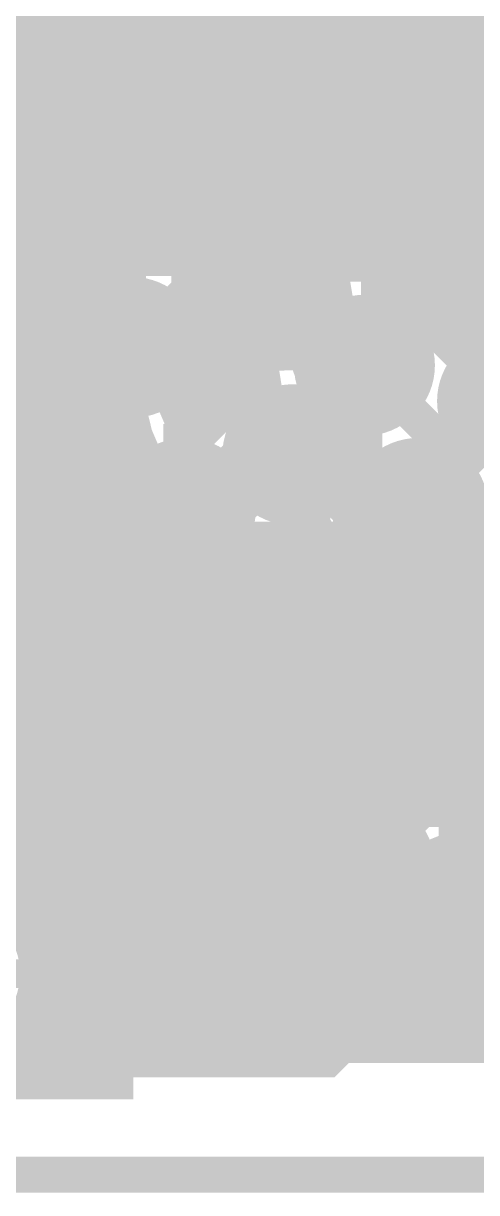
# Model space of a CAD drawing. Extents: x -72 to 72, y -47 to 50.
# Drawn here: x 23.87 to 27.09, y -6.13 to 2.17 of the extents above; entities that cross this region are included whole.
import ezdxf

# ---------------------------------------------------------------- set-up
doc = ezdxf.new("R2010")
doc.units = 0
doc.header["$MEASUREMENT"] = 0
doc.layers.get('0').update_dxf_attribs({"linetype": 'CONTINUOUS'})
for name, color, linetype in [('22-303-0_BOT', 7, 'CONTINUOUS'), ('22-303-0_DRD', 7, 'CONTINUOUS'), ('22-303-0_GND', 6, 'CONTINUOUS'), ('22-303-0_IN1', 4, 'CONTINUOUS'), ('22-303-0_IN2', 3, 'CONTINUOUS'), ('22-303-0_PWR', 5, 'CONTINUOUS'), ('22-303-0_SMB', 10, 'CONTINUOUS'), ('22-303-0_SMT', 14, 'CONTINUOUS'), ('22-303-0_SPB', 9, 'CONTINUOUS'), ('22-303-0_SPT', 12, 'CONTINUOUS'), ('22-303-0_SSB', 11, 'CONTINUOUS'), ('22-303-0_SST', 13, 'CONTINUOUS'), ('22-303-0_TOP', 8, 'CONTINUOUS'), ('THRUHOLE_TAP', 7, 'CONTINUOUS')]:
    doc.layers.add(name, color=color, linetype=linetype)

# ---------------------------------------------------------------- blocks, each defined once
blk = doc.blocks.new('ROUND_48')
at = {"const_width": 0.29972}
blk.add_lwpolyline([(-0.14986, 0, 1), (0.14986, 0, 1)], format="xyb", close=True, dxfattribs=at)
blk = doc.blocks.new('OBLONG_61')
at = {"const_width": 0.29972}
blk.add_lwpolyline([(0, 0.59944), (0, -0.59944)], dxfattribs=at)
at = {"const_width": 0.14986}
for points in [[(-0.07493, 0.59944, 1), (0.07493, 0.59944, 1)], [(-0.07493, -0.59944, 1), (0.07493, -0.59944, 1)]]:
    blk.add_lwpolyline(points, format="xyb", close=True, dxfattribs=at)
blk = doc.blocks.new('ROUND_81')
at = {"const_width": 0.0635}
blk.add_lwpolyline([(-0.03175, 0, 1), (0.03175, 0, 1)], format="xyb", close=True, dxfattribs=at)
blk = doc.blocks.new('ROUND_82')
at = {"const_width": 0.50038}
blk.add_lwpolyline([(-0.25019, 0, 1), (0.25019, 0, 1)], format="xyb", close=True, dxfattribs=at)
blk = doc.blocks.new('ROUND_83')
at = {"const_width": 0.50038}
blk.add_lwpolyline([(-0.25019, 0, 1), (0.25019, 0, 1)], format="xyb", close=True, dxfattribs=at)
blk = doc.blocks.new('ROUND_53')
at = {"const_width": 0.29972}
blk.add_lwpolyline([(-0.14986, 0, 1), (0.14986, 0, 1)], format="xyb", close=True, dxfattribs=at)
blk = doc.blocks.new('RECTANGLE_10')
blk.add_solid([(1.12522, 1.14935), (1.12522, -1.14935), (-1.12522, 1.14935), (-1.12522, -1.14935)])
blk = doc.blocks.new('ROUND_95')
at = {"const_width": 0.10033}
blk.add_lwpolyline([(-0.050164, 0, 1), (0.050164, 0, 1)], format="xyb", close=True, dxfattribs=at)

msp = doc.modelspace()

# ---------------------------------------------------------------- linework, layer by layer
at = {"layer": '22-303-0_BOT'}
for points, const_width in [([(23.99538, 4.05892), (23.99538, 1.27), (23.74138, 1.016), (20.574, 1.016)], 0.2032), ([(24.64562, 4.05892), (24.64562, 2.794), (24.638, 2.78638), (24.638, -0.127)], 0.2032), ([(26.289, -0.254), (26.5938, 0.0508), (26.5938, 4.05892)], 0.2032), ([(26.1874, 3.07594), (26.1874, 0.3429)], 0.254), ([(26.1874, 3.07594), (26.1874, 0.34036)], 0.254), ([(25.9588, 3.00482), (25.9588, 0.25146)], 0.254), ([(26.1874, 2.1336), (25.80894, 2.1336)], 0.254), ([(25.7302, 2.01676), (25.7302, -0.02286)], 0.254), ([(26.1874, 1.905), (25.60066, 1.905)], 0.254), ([(25.0444, 1.8542), (25.0444, 0.32004)], 0.254), ([(25.273, 1.80848), (25.273, -0.56134)], 0.254), ([(25.5016, 1.8542), (25.5016, -0.35306)], 0.254), ([(26.1874, 1.6764), (25.0444, 1.6764)], 0.254), ([(26.1874, 1.4478), (25.0444, 1.4478)], 0.254), ([(26.1874, 1.2192), (25.0444, 1.2192)], 0.254), ([(26.1874, 0.9906), (25.0444, 0.9906)], 0.254), ([(24.2316, 0.93218), (24.03348, 0.73152)], 0.254), ([(24.2316, 0.93218), (24.2316, 0.32004)], 0.254), ([(24.13, 0.83058), (24.13, 0.20066)], 0.254), ([(24.2316, 0.762), (24.06142, 0.762)], 0.254), ([(26.1874, 0.762), (25.0444, 0.762)], 0.254), ([(23.9014, 0.64262), (23.9014, -1.49606)], 0.254), ([(24.2316, 0.5334), (20.93722, 0.5334)], 0.254), ([(26.1874, 0.5334), (25.0444, 0.5334)], 0.254), ([(24.21382, 0.3048), (20.31238, 0.3048)], 0.254), ([(26.05786, 0.3048), (25.05964, 0.3048)], 0.254), ([(24.06904, 0.0762), (20.22856, 0.0762)], 0.254), ([(25.781, 0.0762), (25.20696, 0.0762)], 0.254), ([(24.03348, -0.1524), (20.08886, -0.1524)], 0.254), ([(25.6921, -0.1524), (25.24252, -0.1524)], 0.254), ([(25.68448, -0.254), (25.68567, -0.29202)], 0.254), ([(24.08936, -0.381), (19.86788, -0.381)], 0.254), ([(24.13, -0.45466), (24.13, -1.50622)], 0.254), ([(25.45334, -0.381), (25.18664, -0.381)], 0.254), ([(24.27478, -0.6096), (21.90242, -0.6096)], 0.254), ([(25.24506, -0.6096), (25.00122, -0.6096)], 0.254), ([(25.0444, -0.57404), (25.0444, -0.66548)], 0.254), ([(24.3586, -0.66294), (24.3586, -1.5875)], 0.254), ([(24.5872, -0.72898), (24.5872, -0.84582)], 0.254), ([(24.59482, -0.8382), (22.35454, -0.8382)], 0.254), ([(25.9461, -2.54), (25.9461, -1.0541), (25.781, -0.889)], 0.2032), ([(24.45004, -1.0668), (22.5806, -1.0668)], 0.254), ([(24.41448, -1.2954), (22.72284, -1.2954)], 0.254), ([(23.99538, -2.54), (23.99538, -1.27)], 0.2032), ([(23.99538, -2.54), (23.99538, -1.27)], 0.2032), ([(25.019, -1.27), (25.273, -1.27), (25.29586, -1.29286), (25.29586, -2.54)], 0.2032), ([(26.67, -1.27), (27.64028, -1.27), (27.89428, -1.524), (27.89428, -2.54)], 0.2032), ([(23.8125, -1.524), (22.8092, -1.524)], 0.254), ([(23.99538, -1.4859), (23.99538, -2.54)], 0.254), ([(24.46274, -1.524), (24.17826, -1.524)], 0.254), ([(27.24404, -2.54), (27.24404, -3.74142), (26.416, -4.572), (23.368, -4.572)], 0.2032), ([(23.54072, -2.54), (23.99538, -2.54)], 0.254), ([(23.99538, -3.5941), (23.99538, -2.54)], 0.254), ([(24.64562, -2.54), (24.638, -2.54762), (24.638, -3.937)], 0.2032), ([(26.289, -3.81), (26.5938, -3.50266), (26.5938, -2.54)], 0.2032), ([(23.8887, -3.5814), (14.1224, -3.5814)], 0.254), ([(23.9014, -3.58394), (23.9014, -4.1656)], 0.254), ([(24.14778, -3.5814), (24.10206, -3.5814)], 0.254), ([(24.13, -3.57378), (24.13, -3.60934)], 0.254), ([(24.04618, -3.81), (14.1224, -3.81)], 0.254), ([(24.0411, -4.0386), (23.65248, -4.0386)], 0.254), ([(27.53106, -4.03098), (26.7081, -4.85394)], 0.254), ([(24.0792, -4.1656), (23.81504, -4.1656)], 0.254), ([(29.44622, -4.4958), (27.06624, -4.4958)], 0.254), ([(27.1018, -4.46024), (27.1018, -4.953)], 0.254), ([(26.8732, -4.68884), (26.8732, -4.953)], 0.254), ([(29.67482, -4.7244), (26.83764, -4.7244)], 0.254), ([(26.6446, -4.90728), (26.6446, -4.953)], 0.254), ([(29.90342, -4.953), (26.55824, -4.953)], 0.254)]:
    msp.add_lwpolyline(points, dxfattribs=dict(at, const_width=const_width))
at = {"layer": '22-303-0_BOT', "const_width": 0.254}
for points in [[(25.273, 1.80848, 0.4142136), (25.87752, 2.413)], [(25.273, 1.80848, 0.4142136), (25.87752, 2.413)], [(25.0444, 1.8542, 0.0973858), (25.273, 1.80925)], [(25.0444, 1.8542, 0.0973858), (25.273, 1.80925)], [(23.74138, 0.6096, 0.1989115), (24.02875, 0.72863)], [(23.74138, 0.6096, 0.1989115), (24.02875, 0.72863)], [(24.2316, 0.32004, 0.2113087), (24.03384, -0.127)], [(25.24252, -0.127, 0.2113086), (25.04464, 0.32031)], [(26.1874, 0.3429, 0.3656538), (25.68448, -0.254)], [(24.87676, -0.68326, 0.2998712), (25.24252, -0.127)], [(24.03348, -0.127, 0.4142136), (24.638, -0.73152)], [(25.68448, -0.2921, 0.2783964), (25.20696, -0.69596)], [(25.019, -0.66548, 0.0595295), (24.87657, -0.6825)], [(25.20696, -0.69596, 0.0792733), (25.019, -0.66597)], [(24.78024, -0.71374, 0.2998712), (24.41448, -1.27)], [(24.638, -0.73152, 0.0595289), (24.78042, -0.7145)], [(24.41448, -1.27, 0.1074137), (24.46901, -1.52092)], [(23.99538, -1.4859, 0.4142136), (23.54072, -1.94056)], [(24.3205, -1.62306, 0.2019958), (23.99538, -1.48613)], [(24.46782, -1.52146, 0.0993315), (24.31991, -1.62248)], [(23.54072, -3.13944, 0.4142136), (23.99538, -3.5941)], [(23.99538, -3.5941, 0.0948897), (24.16336, -3.56193)], [(24.16302, -3.56108, 0.1689562), (24.03226, -3.937)], [(24.03348, -3.937, 0.097385), (24.07849, -4.16589)], [(23.81504, -4.1656, 0.2113087), (23.368, -3.96784)], [(26.55824, -4.953, 0.1074329), (26.70357, -4.85957)], [(26.55824, -4.953, 0.1074329), (26.70357, -4.85957)]]:
    msp.add_lwpolyline(points, format="xyb", dxfattribs=at)
at = {"layer": '22-303-0_DRD', "const_width": 0.254}
for points in [[(25.908, 3.048), (24.638, 1.778)], [(25.908, 1.778), (24.638, 3.048)], [(25.908, 3.048), (24.638, 1.778)], [(25.908, 1.778), (24.638, 3.048)], [(25.273, 0.508), (24.003, -0.762)], [(25.273, -0.762), (24.003, 0.508)], [(26.924, 0.381), (25.654, -0.889)], [(26.924, -0.889), (25.654, 0.381)], [(27.94, 0.127), (26.67, -1.143)], [(27.94, -1.143), (26.67, 0.127)], [(26.416, -0.254), (25.146, -1.524)], [(26.416, -1.524), (25.146, -0.254)], [(24.63038, -0.635), (23.36038, -1.905)], [(24.63038, -1.905), (23.36038, -0.635)], [(24.63038, -0.635), (23.36038, -1.905)], [(24.63038, -1.905), (23.36038, -0.635)], [(25.654, -0.635), (24.384, -1.905)], [(25.654, -1.905), (24.384, -0.635)], [(27.305, -0.635), (26.035, -1.905)], [(27.305, -1.905), (26.035, -0.635)], [(26.924, -3.175), (25.654, -4.445)], [(26.924, -4.445), (25.654, -3.175)], [(25.273, -3.302), (24.003, -4.572)], [(25.273, -4.572), (24.003, -3.302)], [(24.003, -3.937), (22.733, -5.207)], [(24.003, -5.207), (22.733, -3.937)], [(69.99986, -5.99948), (-69.99986, -5.99948)]]:
    msp.add_lwpolyline(points, dxfattribs=at)
at = {"layer": '22-303-0_GND', "const_width": 0.254}
msp.add_lwpolyline([(69.99986, -5.99948), (-69.99986, -5.99948)], dxfattribs=at)
at = {"layer": '22-303-0_IN1'}
for points, const_width in [([(28.702, -1.27), (28.702, -3.175), (23.368, -3.175), (23.114, -3.429), (15.5321, -3.429), (14.605, -2.56032), (14.605, 2.032), (14.732, 2.159), (14.732, 17.018), (10.668, 21.082)], 0.2032), ([(23.749, 9.5377), (23.749, 0.44704)], 0.254), ([(20.701, 7.62), (20.701, 5.842), (22.86, 3.683), (22.86, 0.762), (24.892, -1.27), (25.019, -1.27)], 0.2032), ([(27.89428, 7.19328), (27.89428, -1.016), (27.64028, -1.27), (26.67, -1.27)], 0.2032), ([(25.781, -0.889), (25.273, -0.381), (25.273, 0.508), (24.257, 1.524), (24.257, 3.302), (25.4, 4.445), (25.4, 6.858)], 0.2032), ([(23.8506, 3.302), (23.8506, 1.524)], 0.254), ([(23.8506, 2.2352), (23.2664, 2.2352)], 0.254), ([(23.8506, 2.0066), (23.2664, 2.0066)], 0.254), ([(23.8506, 1.778), (23.2664, 1.778)], 0.254), ([(23.8506, 1.5494), (23.2664, 1.5494)], 0.254), ([(23.90394, 1.3208), (23.2664, 1.3208)], 0.254), ([(23.97252, 1.2319), (24.73706, 0.4699)], 0.254), ([(23.9776, 1.22936), (23.9776, 0.21844)], 0.254), ([(24.11476, 1.0922), (23.2664, 1.0922)], 0.254), ([(24.2062, 1.00076), (24.2062, 0.29464)], 0.254), ([(23.2664, 0.92964), (24.08174, 0.11176)], 0.254), ([(24.34336, 0.8636), (23.33244, 0.8636)], 0.254), ([(24.4348, 0.77216), (24.4348, 0.44196)], 0.254), ([(24.57196, 0.635), (23.56104, 0.635)], 0.254), ([(24.6634, 0.54356), (24.6634, 0.47752)], 0.254), ([(22.57552, 0.4699), (23.75916, -0.71374)], 0.254), ([(24.35352, 0.4064), (23.78964, 0.4064)], 0.254), ([(24.11476, 0.1778), (24.01824, 0.1778)], 0.254), ([(26.035, -1.43764), (26.035, -2.7686)], 0.254), ([(26.0858, -1.4224), (26.06548, -1.4224)], 0.254), ([(25.5778, -1.50114), (25.5778, -2.7686)], 0.254), ([(25.8064, -1.49352), (25.8064, -2.7686)], 0.254), ([(24.4348, -1.68402), (24.4348, -2.7686)], 0.254), ([(24.5491, -1.651), (24.46528, -1.651)], 0.254), ([(26.2001, -1.651), (25.4889, -1.651)], 0.254), ([(27.64028, -1.6764), (27.11704, -1.6764)], 0.254), ([(27.178, -1.6764), (27.178, -2.7686)], 0.254), ([(24.6634, -1.75768), (24.6634, -2.7686)], 0.254), ([(25.3492, -1.77546), (25.3492, -2.7686)], 0.254), ([(26.2636, -1.71704), (26.2636, -2.7686)], 0.254), ([(23.749, -1.82118), (23.749, -2.7686)], 0.254), ([(24.2062, -1.83642), (24.2062, -2.7686)], 0.254), ([(24.892, -1.86182), (24.892, -2.7686)], 0.254), ([(25.1206, -1.86436), (25.1206, -2.7686)], 0.254), ([(26.4922, -1.84658), (26.4922, -2.7686)], 0.254), ([(26.9494, -1.80594), (26.9494, -2.7686)], 0.254), ([(28.2956, -1.8796), (22.85238, -1.8796)], 0.254), ([(23.9776, -1.87452), (23.9776, -2.7686)], 0.254), ([(26.7208, -1.87198), (26.7208, -2.7686)], 0.254), ([(28.2956, -2.1082), (22.83206, -2.1082)], 0.254), ([(28.2956, -2.3368), (22.76602, -2.3368)], 0.254), ([(28.2956, -2.5654), (22.64918, -2.5654)], 0.254), ([(28.2956, -2.7686), (23.368, -2.7686)], 0.254), ([(24.14778, -3.5814), (23.53564, -3.5814)], 0.254), ([(23.749, -3.5814), (23.749, -4.1021)], 0.254), ([(23.9776, -3.5814), (23.9776, -5.08)], 0.254), ([(25.7302, -3.5814), (25.12568, -3.5814)], 0.254), ([(25.3492, -3.5814), (25.3492, -5.08)], 0.254), ([(25.5778, -3.5814), (25.5778, -5.08)], 0.254), ([(28.53436, -3.5814), (26.8478, -3.5814)], 0.254), ([(26.9494, -3.5814), (26.9494, -5.08)], 0.254), ([(27.178, -3.5814), (27.178, -5.08)], 0.254), ([(24.0792, -3.7084), (23.40864, -3.7084)], 0.254), ([(25.6921, -3.7084), (25.1968, -3.7084)], 0.254), ([(28.66136, -3.7084), (26.88336, -3.7084)], 0.254), ([(24.03348, -3.937), (14.04366, -3.937)], 0.254), ([(25.69718, -3.937), (25.24252, -3.937)], 0.254), ([(28.88996, -3.937), (26.88082, -3.937)], 0.254), ([(24.0792, -4.1656), (23.81504, -4.1656)], 0.254), ([(25.79878, -4.1656), (25.1968, -4.1656)], 0.254), ([(25.8064, -4.17322), (25.8064, -5.08)], 0.254), ([(29.11856, -4.1656), (26.77668, -4.1656)], 0.254), ([(26.7208, -4.23164), (26.7208, -5.08)], 0.254), ([(24.2062, -4.35864), (24.2062, -5.08)], 0.254), ([(25.1206, -4.30022), (25.1206, -5.08)], 0.254), ([(26.035, -4.35864), (26.035, -5.08)], 0.254), ([(24.24176, -4.3942), (23.94458, -4.3942)], 0.254), ([(26.13406, -4.3942), (25.03424, -4.3942)], 0.254), ([(26.2636, -4.41452), (26.2636, -5.08)], 0.254), ([(29.34716, -4.3942), (26.44394, -4.3942)], 0.254), ([(26.4922, -4.37896), (26.4922, -5.08)], 0.254), ([(24.4348, -4.50596), (24.4348, -5.08)], 0.254), ([(24.892, -4.48564), (24.892, -5.08)], 0.254), ([(24.6634, -4.54152), (24.6634, -5.08)], 0.254), ([(27.54376, -4.6228), (23.96998, -4.6228)], 0.254), ([(27.3812, -4.8514), (23.90394, -4.8514)], 0.254), ([(27.33548, -5.08), (23.69566, -5.08)], 0.254), ([(23.749, -5.0419), (23.749, -5.08)], 0.254)]:
    msp.add_lwpolyline(points, dxfattribs=dict(at, const_width=const_width))
at = {"layer": '22-303-0_IN1', "const_width": 0.254}
for points in [[(23.8506, 1.524, 0.1989124), (23.96963, 1.23663)], [(23.8506, 1.524, 0.1989124), (23.96963, 1.23663)], [(24.638, 0.47752, 0.2998715), (24.08174, 0.11176)], [(24.73706, 0.4699, 0.0411378), (24.638, 0.47806)], [(23.75916, -0.71374, 0.3009236), (23.39086, -1.27)], [(23.39086, -1.27, 0.4142136), (23.99538, -1.87452)], [(25.781, -1.49352, 0.1317135), (26.08339, -1.41246)], [(26.08326, -1.41224, 0.3461493), (26.67, -1.87452)], [(25.019, -1.87452, 0.3217218), (25.5905, -1.46304)], [(25.5905, -1.46304, 0.0802774), (25.781, -1.49382)], [(23.99538, -1.87452, 0.258235), (24.50758, -1.59108)], [(24.50592, -1.59004, 0.25883), (25.019, -1.87471)], [(26.67, -1.87452, 0.2113086), (27.11731, -1.67664)], [(24.14778, -3.5814, 0.1581908), (24.03239, -3.937)], [(25.24252, -3.937, 0.1588248), (25.12646, -3.58083)], [(25.7302, -3.5814, 0.0973858), (25.68525, -3.81)], [(26.89352, -3.81, 0.0973861), (26.84851, -3.58111)], [(25.68448, -3.81, 0.4142136), (26.289, -4.41452)], [(26.289, -4.41452, 0.4142136), (26.89352, -3.81)], [(24.03348, -3.937, 0.4142136), (24.638, -4.54152)], [(24.638, -4.54152, 0.4142136), (25.24252, -3.937)], [(23.97252, -4.572, 0.4142136), (23.368, -3.96748)], [(23.69566, -5.08, 0.2547946), (23.97252, -4.572)]]:
    msp.add_lwpolyline(points, format="xyb", dxfattribs=at)
at = {"layer": '22-303-0_IN2'}
for points, const_width in [([(-27.813, 13.462), (-27.813, 12.954), (-23.749, 8.89), (-14.732, 8.89), (-13.081, 7.239), (-13.081, 6.35), (-2.921, -3.81), (22.098, -3.81), (22.86, -3.048), (22.86, 0), (24.13, 1.27), (27.432, 1.27), (28.321, 2.159), (36.576, 2.159), (37.973, 3.556), (41.91, 3.556), (43.18, 4.826), (43.688, 4.826), (43.688, 4.953)], 0.2032), ([(31.75, -4.826), (31.242, -4.318), (26.924, -4.318), (26.035, -5.207), (13.589, -5.207), (13.208, -4.826), (-3.175, -4.826), (-9.144, 1.143), (-45.466, 1.143), (-47.625, 3.302), (-47.625, 6.477), (-46.228, 7.874), (-37.084, 7.874)], 0.2032), ([(24.638, -0.127), (25.273, 0.508), (28.067, 0.508), (28.956, 1.397), (37.084, 1.397), (38.1, 2.413), (42.545, 2.413), (44.323, 4.191), (50.165, 4.191), (51.054, 5.08), (52.07, 5.08), (52.578, 4.572), (53.213, 4.572), (53.594, 4.191), (53.594, 3.683), (53.086, 3.175), (53.086, -4.318)], 0.2032), ([(25.9588, 4.9276), (25.9588, 1.6764)], 0.254), ([(26.1874, 4.9276), (26.1874, 1.6764)], 0.254), ([(26.416, 4.9276), (26.416, 1.6764)], 0.254), ([(26.6446, 4.9276), (26.6446, 1.6764)], 0.254), ([(26.8732, 4.9276), (26.8732, 1.6764)], 0.254), ([(27.1018, 4.9276), (27.1018, 1.6764)], 0.254), ([(52.959, 3.937), (52.578, 3.556), (44.323, 3.556), (42.799, 2.032), (38.354, 2.032), (37.338, 1.016), (29.21, 1.016), (28.321, 0.127), (26.67, 0.127), (26.416, -0.127), (26.162, -0.127), (26.289, -0.254)], 0.2032), ([(23.368, -4.572), (23.368, -0.381), (24.638, 0.889), (27.813, 0.889), (28.702, 1.778), (36.83, 1.778), (38.227, 3.175), (42.418, 3.175)], 0.2032), ([(27.72156, 2.1336), (25.80894, 2.1336)], 0.254), ([(24.82596, 2.0066), (23.53564, 2.0066)], 0.254), ([(23.9014, 2.0066), (23.9014, 1.60528)], 0.254), ([(24.13, 2.0066), (24.13, 1.6764)], 0.254), ([(24.3586, 2.0066), (24.3586, 1.6764)], 0.254), ([(24.5872, 2.0066), (24.5872, 1.6764)], 0.254), ([(24.8158, 2.0066), (24.8158, 1.6764)], 0.254), ([(25.7302, 2.01676), (25.7302, 1.6764)], 0.254), ([(24.94534, 1.905), (23.43404, 1.905)], 0.254), ([(27.49296, 1.905), (25.60066, 1.905)], 0.254), ([(25.0444, 1.8542), (25.0444, 1.6764)], 0.254), ([(25.273, 1.80848), (25.273, 1.6764)], 0.254), ([(25.5016, 1.8542), (25.5016, 1.6764)], 0.254), ([(24.13, 1.6764), (23.20544, 1.6764)], 0.254), ([(27.26436, 1.6764), (24.13, 1.6764)], 0.254), ([(23.84298, 1.55702), (22.57552, 0.2921)], 0.254), ([(43.688, 0.889), (43.815, 0.889), (44.45, 0.254), (44.45, -1.016), (42.926, -2.54), (35.306, -2.54), (34.036, -3.81), (26.289, -3.81)], 0.2032), ([(24.638, -3.937), (26.67, -1.905), (33.909, -1.905), (34.29, -1.524), (34.798, -1.524), (35.306, -2.032), (41.529, -2.032), (43.053, -0.508), (43.053, 0.127), (43.18, 0.254)], 0.2032), ([(25.44064, 0.1016), (25.24252, -0.09652)], 0.254), ([(25.781, 0.0762), (25.41524, 0.0762)], 0.254), ([(25.79878, 0.1016), (25.44064, 0.1016)], 0.254), ([(25.5016, 0.1016), (25.5016, -0.35306)], 0.254), ([(25.7302, 0.1016), (25.7302, -0.02286)], 0.254), ([(25.24252, -0.127), (25.24175, -0.09656)], 0.254), ([(25.273, -0.06604), (25.273, -0.56134)], 0.254), ([(25.6921, -0.1524), (25.24252, -0.1524)], 0.254), ([(24.05126, -0.27178), (23.7744, -0.54864)], 0.254), ([(25.68448, -0.254), (25.68567, -0.29202)], 0.254), ([(23.9014, -0.42164), (23.9014, -4.28752)], 0.254), ([(24.08936, -0.381), (23.94204, -0.381)], 0.254), ([(24.13, -0.45466), (24.13, -3.60934)], 0.254), ([(25.45334, -0.381), (25.18664, -0.381)], 0.254), ([(23.7744, -0.54864), (23.7744, -4.12496)], 0.254), ([(24.27478, -0.6096), (23.7744, -0.6096)], 0.254), ([(25.24506, -0.6096), (25.00122, -0.6096)], 0.254), ([(25.0444, -0.57404), (25.0444, -0.66548)], 0.254), ([(24.3586, -0.66294), (24.3586, -3.40106)], 0.254), ([(24.5872, -0.72898), (24.5872, -0.84582)], 0.254), ([(24.59482, -0.8382), (23.7744, -0.8382)], 0.254), ([(24.45004, -1.0668), (23.7744, -1.0668)], 0.254), ([(24.41448, -1.2954), (23.7744, -1.2954)], 0.254), ([(24.47036, -1.524), (23.7744, -1.524)], 0.254), ([(26.12136, -1.524), (25.56764, -1.524)], 0.254), ([(25.7302, -1.49098), (25.7302, -2.27076)], 0.254), ([(25.9588, -1.46558), (25.9588, -2.04216)], 0.254), ([(24.5872, -1.69164), (24.5872, -3.33502)], 0.254), ([(25.5016, -1.63322), (25.5016, -2.49936)], 0.254), ([(26.1874, -1.63322), (26.1874, -1.81356)], 0.254), ([(24.65578, -1.7526), (23.7744, -1.7526)], 0.254), ([(26.27376, -1.7272), (24.66594, -3.33248)], 0.254), ([(26.24836, -1.7526), (25.38222, -1.7526)], 0.254), ([(24.8158, -1.83896), (24.8158, -3.18516)], 0.254), ([(25.273, -1.81864), (25.273, -2.72796)], 0.254), ([(25.0444, -1.87452), (25.0444, -2.95656)], 0.254), ([(26.01976, -1.9812), (23.7744, -1.9812)], 0.254), ([(25.79116, -2.2098), (23.7744, -2.2098)], 0.254), ([(26.83764, -2.3114), (25.24252, -3.90652)], 0.254), ([(33.909, -2.3114), (26.83764, -2.3114)], 0.254), ([(26.8732, -2.3114), (26.8732, -3.4036)], 0.254), ([(27.1018, -2.3114), (27.1018, -3.4036)], 0.254), ([(25.56256, -2.4384), (23.7744, -2.4384)], 0.254), ([(34.00806, -2.4384), (26.71064, -2.4384)], 0.254), ([(26.6446, -2.50444), (26.6446, -3.31978)], 0.254), ([(25.33396, -2.667), (23.7744, -2.667)], 0.254), ([(34.21634, -2.667), (26.48204, -2.667)], 0.254), ([(26.416, -2.73304), (26.416, -3.21818)], 0.254), ([(25.10536, -2.8956), (23.7744, -2.8956)], 0.254), ([(34.37636, -2.8956), (26.25344, -2.8956)], 0.254), ([(26.1874, -2.96164), (26.1874, -3.2131)], 0.254), ([(24.87676, -3.1242), (23.7744, -3.1242)], 0.254), ([(25.9588, -3.19024), (25.9588, -3.302)], 0.254), ([(34.14776, -3.1242), (26.02484, -3.1242)], 0.254), ([(24.48306, -3.3528), (23.7744, -3.3528)], 0.254), ([(24.66594, -3.33248), (24.63818, -3.3344)], 0.254), ([(25.89276, -3.3528), (25.79624, -3.3528)], 0.254), ([(33.91916, -3.3528), (26.68524, -3.3528)], 0.254), ([(25.7302, -3.41884), (25.7302, -3.57886)], 0.254), ([(33.86836, -3.4036), (26.73604, -3.4036)], 0.254), ([(24.14778, -3.5814), (23.7744, -3.5814)], 0.254), ([(25.7302, -3.5814), (25.56764, -3.5814)], 0.254), ([(25.5016, -3.64744), (25.5016, -4.8006)], 0.254), ([(24.04618, -3.81), (23.7744, -3.81)], 0.254), ([(25.68448, -3.81), (25.33904, -3.81)], 0.254), ([(25.24252, -3.937), (25.24175, -3.90656)], 0.254), ([(25.273, -3.87604), (25.273, -4.8006)], 0.254), ([(24.0411, -4.0386), (23.7744, -4.0386)], 0.254), ([(25.7302, -4.0386), (25.23236, -4.0386)], 0.254), ([(25.7302, -4.04114), (25.7302, -4.8006)], 0.254), ([(24.13, -4.2672), (23.8887, -4.2672)], 0.254), ([(24.13, -4.26466), (24.13, -4.8006)], 0.254), ([(25.89276, -4.2672), (25.14346, -4.2672)], 0.254), ([(25.9588, -4.31546), (25.9588, -4.70916)], 0.254), ([(25.0444, -4.38404), (25.0444, -4.8006)], 0.254), ([(26.25344, -4.41198), (25.86736, -4.8006)], 0.254), ([(26.1874, -4.40436), (26.1874, -4.48056)], 0.254), ([(24.40686, -4.4958), (23.96744, -4.4958)], 0.254), ([(24.3586, -4.47294), (24.3586, -4.8006)], 0.254), ([(24.8158, -4.51358), (24.8158, -4.8006)], 0.254), ([(26.17216, -4.4958), (24.86914, -4.4958)], 0.254), ([(24.5872, -4.53898), (24.5872, -4.8006)], 0.254), ([(25.94356, -4.7244), (23.9522, -4.7244)], 0.254), ([(31.07436, -4.7244), (27.09164, -4.7244), (26.86304, -4.953)], 0.254), ([(31.07436, -4.7244), (27.09164, -4.7244)], 0.254), ([(27.1018, -4.7244), (27.1018, -4.953)], 0.254), ([(25.86736, -4.8006), (23.9268, -4.8006)], 0.254), ([(31.15818, -4.953), (26.86304, -4.953)], 0.254)]:
    msp.add_lwpolyline(points, dxfattribs=dict(at, const_width=const_width))
at = {"layer": '22-303-0_IN2', "const_width": 0.254}
for points in [[(25.273, 1.80848, 0.4142136), (25.87752, 2.413)], [(25.273, 1.80848, 0.4142136), (25.87752, 2.413)], [(24.82596, 2.0066, 0.2113087), (25.273, 1.80884)], [(24.82596, 2.0066, 0.2113087), (25.273, 1.80884)], [(24.13, 1.6764, 0.1989133), (23.84263, 1.55737)], [(24.13, 1.6764, 0.1989133), (23.84263, 1.55737)], [(25.79878, 0.1016, 0.1581908), (25.68339, -0.254)], [(24.87676, -0.68326, 0.2998712), (25.24252, -0.127)], [(24.05126, -0.27178, 0.3450056), (24.638, -0.73152)], [(25.68448, -0.2921, 0.2783964), (25.20696, -0.69596)], [(25.019, -0.66548, 0.0595295), (24.87657, -0.6825)], [(25.20696, -0.69596, 0.0792733), (25.019, -0.66597)], [(24.78024, -0.71374, 0.2998712), (24.41448, -1.27)], [(24.638, -0.73152, 0.0595289), (24.78042, -0.7145)], [(24.41448, -1.27, 0.4142136), (25.019, -1.87452)], [(25.781, -1.49352, 0.1317135), (26.08339, -1.41246)], [(26.08326, -1.41224, 0.1559629), (26.27459, -1.72623)], [(25.019, -1.87452, 0.3217218), (25.5905, -1.46304)], [(25.5905, -1.46304, 0.0802774), (25.781, -1.49382)], [(26.289, -3.20548, 0.4142136), (25.68448, -3.81)], [(26.73604, -3.4036, 0.2113087), (26.289, -3.20584)], [(24.638, -3.33248, 0.4142136), (24.03348, -3.937)], [(25.68448, -3.81, 0.3970372), (26.25344, -4.41198)], [(24.03348, -3.937, 0.4142136), (24.638, -4.54152)], [(24.638, -4.54152, 0.4142136), (25.24252, -3.937)], [(23.97252, -4.572, 0.2113092), (23.77464, -4.12469)], [(23.9268, -4.8006, 0.0973858), (23.97175, -4.572)]]:
    msp.add_lwpolyline(points, format="xyb", dxfattribs=at)
at = {"layer": '22-303-0_PWR', "const_width": 0.254}
msp.add_lwpolyline([(69.99986, -5.99948), (-69.99986, -5.99948)], dxfattribs=at)
at = {"layer": '22-303-0_SSB', "const_width": 0.1524}
msp.add_lwpolyline([(30.34538, -0.9398), (29.845, -1.44018), (23.5458, -1.44018), (23.5458, 2.9591), (30.34538, 2.9591), (30.34538, -0.9398)], dxfattribs=at)
at = {"layer": '22-303-0_SST'}
for points, const_width in [([(13.5509, 6.63448), (24.5491, 6.63448), (24.5491, -5.36448), (13.5509, -5.36448), (13.5509, 6.63448)], 0.20066), ([(26.63952, 2.36474), (26.3398, 2.36474), (26.3398, -3.63474), (26.63952, -3.63474)], 0.1524), ([(25.78608, 0.5334), (25.95372, 0.59182), (25.95372, 0.94742), (25.78608, 1.00838), (25.44572, 1.00838), (25.27808, 0.889), (25.27808, 0.5334), (24.93772, 0.5334), (24.93772, 1.00838)], 0.1524), ([(26.3525, 0.508), (26.3525, 0.1905)], 0.1524), ([(29.5275, 0.508), (26.3525, 0.508)], 0.1524), ([(26.4541, 0.508), (26.4541, 0.1905)], 0.1524), ([(26.59126, 0.508), (26.59126, 0.1905)], 0.1524), ([(26.72842, 0.508), (26.72842, 0.1905)], 0.1524), ([(26.86558, 0.508), (26.86558, 0.1905)], 0.1524), ([(27.00274, 0.508), (27.00274, 0.1905)], 0.1524), ([(27.1399, 0.508), (27.1399, 0.1905)], 0.1524), ([(29.5275, 0.42926), (26.3525, 0.42926)], 0.1524), ([(29.5275, 0.2921), (26.3525, 0.2921)], 0.1524), ([(29.5275, 0.1905), (26.3525, 0.1905)], 0.1524), ([(25.78608, -0.3048), (25.95372, -0.24384), (25.95372, 0.10922), (25.78608, 0.17018), (25.44572, 0.17018), (25.27808, 0.0508), (25.27808, -0.3048), (24.93772, -0.3048), (24.93772, 0.17018)], 0.1524), ([(25.78608, -0.66802), (25.95372, -0.72644), (25.95372, -1.08204), (25.78608, -1.143), (25.1079, -1.143), (24.93772, -1.08204), (24.93772, -0.72644), (25.1079, -0.66802)], 0.1524)]:
    msp.add_lwpolyline(points, dxfattribs=dict(at, const_width=const_width))
at = {"layer": '22-303-0_TOP'}
for points, const_width in [([(24.5872, 7.95274), (24.5872, 1.9558)], 0.254), ([(26.1874, 7.25678), (26.1874, 1.9558)], 0.254), ([(26.416, 7.07136), (26.416, 1.9558)], 0.254), ([(25.9588, 6.62686), (25.9588, 1.9558)], 0.254), ([(24.3586, 4.70916), (24.3586, 1.9558)], 0.254), ([(24.13, 4.38658), (24.13, 1.9558)], 0.254), ([(23.9014, 4.15798), (23.9014, 2.18186)], 0.254), ([(21.54936, 3.13436), (21.59, 3.13436), (21.63064, 3.13436), (23.7363, 1.016), (27.1526, 1.016), (27.94, 1.81356)], 1.27), ([(22.91588, 3.17246), (24.12746, 1.9558)], 0.254), ([(26.50998, 3.08102), (26.50998, 1.9558)], 0.254), ([(24.73706, 2.1336), (23.94966, 2.1336)], 0.254), ([(26.50998, 2.1336), (25.80894, 2.1336)], 0.254), ([(24.87676, 1.9558), (24.12746, 1.9558)], 0.254), ([(24.8158, 2.01676), (24.8158, 1.9558)], 0.254), ([(26.50998, 1.9558), (25.66924, 1.9558)], 0.254), ([(25.7302, 2.01676), (25.7302, 1.9558)], 0.254), ([(24.06904, 0.0762), (23.7363, 0.0762)], 0.254), ([(23.9014, 0.0762), (23.9014, -4.28752)], 0.254), ([(25.781, 0.0762), (25.20696, 0.0762)], 0.254), ([(25.781, 0.0762), (25.20696, 0.0762)], 0.254), ([(25.273, 0.0762), (25.273, -0.56134)], 0.254), ([(25.5016, 0.0762), (25.5016, -0.35306)], 0.254), ([(25.7302, 0.0762), (25.7302, -0.02286)], 0.254), ([(27.15006, 0.0762), (26.79446, 0.0762)], 0.254), ([(27.15006, 0.0762), (26.79446, 0.0762)], 0.254), ([(26.8732, 0.0762), (26.8732, -0.08382)], 0.254), ([(24.03348, -0.1524), (20.08886, -0.1524)], 0.254), ([(25.6921, -0.1524), (25.24252, -0.1524)], 0.254), ([(25.68448, -0.254), (25.68567, -0.29202)], 0.254), ([(24.08936, -0.381), (19.86788, -0.381)], 0.254), ([(24.13, -0.45466), (24.13, -3.60934)], 0.254), ([(25.45334, -0.381), (25.18664, -0.381)], 0.254), ([(24.27478, -0.6096), (21.90242, -0.6096)], 0.254), ([(25.24506, -0.6096), (25.00122, -0.6096)], 0.254), ([(25.0444, -0.57404), (25.0444, -0.66548)], 0.254), ([(24.3586, -0.66294), (24.3586, -3.40106)], 0.254), ([(24.5872, -0.72898), (24.5872, -0.84582)], 0.254), ([(24.59482, -0.8382), (22.35454, -0.8382)], 0.254), ([(24.45004, -1.0668), (22.5806, -1.0668)], 0.254), ([(24.41448, -1.2954), (22.72284, -1.2954)], 0.254), ([(24.47036, -1.524), (22.8092, -1.524)], 0.254), ([(26.12136, -1.524), (25.56764, -1.524)], 0.254), ([(25.7302, -1.49098), (25.7302, -3.57886)], 0.254), ([(25.9588, -1.46558), (25.9588, -3.302)], 0.254), ([(24.5872, -1.69164), (24.5872, -3.33502)], 0.254), ([(25.5016, -1.63322), (25.5016, -4.953)], 0.254), ([(26.1874, -1.63322), (26.1874, -3.2131)], 0.254), ([(28.21686, -1.63068), (27.15514, -1.63068)], 0.254), ([(24.65578, -1.7526), (22.84984, -1.7526)], 0.254), ([(26.30678, -1.7526), (25.38222, -1.7526)], 0.254), ([(24.8158, -1.83896), (24.8158, -3.35788)], 0.254), ([(25.273, -1.81864), (25.273, -4.953)], 0.254), ([(26.416, -1.81864), (26.416, -3.21818)], 0.254), ([(26.50998, -1.85166), (26.50998, -3.24612)], 0.254), ([(25.0444, -1.87452), (25.0444, -3.48996)], 0.254), ([(26.50998, -1.9812), (22.8473, -1.9812)], 0.254), ([(26.50998, -2.2098), (22.80666, -2.2098)], 0.254), ([(26.50998, -2.4384), (22.7203, -2.4384)], 0.254), ([(26.50998, -2.667), (22.57806, -2.667)], 0.254), ([(26.50998, -2.8956), (22.34946, -2.8956)], 0.254), ([(26.50998, -3.0861), (27.94, -3.0861)], 0.254), ([(26.50998, -3.1242), (21.89226, -3.1242)], 0.254), ([(24.48306, -3.3528), (-1.03378, -3.3528)], 0.254), ([(25.89276, -3.3528), (24.79294, -3.3528)], 0.254), ([(24.14778, -3.5814), (-1.26238, -3.5814)], 0.254), ([(25.7302, -3.5814), (25.12568, -3.5814)], 0.254), ([(24.04618, -3.81), (-1.49098, -3.81)], 0.254), ([(25.68448, -3.81), (25.22982, -3.81)], 0.254), ([(24.0411, -4.0386), (23.65248, -4.0386)], 0.254), ([(25.7302, -4.0386), (25.23236, -4.0386)], 0.254), ([(25.7302, -4.04114), (25.7302, -4.953)], 0.254), ([(24.13, -4.2672), (23.8887, -4.2672)], 0.254), ([(24.13, -4.26466), (24.13, -4.953)], 0.254), ([(25.89276, -4.2672), (25.14346, -4.2672)], 0.254), ([(25.9588, -4.31546), (25.9588, -4.953)], 0.254), ([(25.0444, -4.38404), (25.0444, -4.953)], 0.254), ([(26.1874, -4.40436), (26.1874, -4.953)], 0.254), ([(26.416, -4.40182), (26.416, -4.953)], 0.254), ([(26.50998, -4.37134), (26.50998, -4.53898)], 0.254), ([(24.40686, -4.4958), (23.96744, -4.4958)], 0.254), ([(24.3586, -4.47294), (24.3586, -4.953)], 0.254), ([(24.8158, -4.51358), (24.8158, -4.953)], 0.254), ([(26.50998, -4.4958), (24.86914, -4.4958)], 0.254), ([(24.5872, -4.53898), (24.5872, -4.953)], 0.254), ([(29.37002, -4.53898), (26.50998, -4.53898)], 0.254), ([(26.6446, -4.53898), (26.6446, -4.953)], 0.254), ([(26.8732, -4.53898), (26.8732, -4.953)], 0.254), ([(27.1018, -4.53898), (27.1018, -4.953)], 0.254), ([(31.1531, -4.7244), (23.9522, -4.7244)], 0.254), ([(23.9014, -4.85648), (23.9014, -4.953)], 0.254), ([(31.15818, -4.953), (23.8379, -4.953)], 0.254)]:
    msp.add_lwpolyline(points, dxfattribs=dict(at, const_width=const_width))
at = {"layer": '22-303-0_TOP', "const_width": 0.254}
for points in [[(24.66848, 2.413, 0.2175123), (24.87708, 1.95617)], [(24.66848, 2.413, 0.2175123), (24.87708, 1.95617)], [(25.66924, 1.9558, 0.2175125), (25.87801, 2.413)], [(25.66924, 1.9558, 0.2175125), (25.87801, 2.413)], [(24.06904, 0.0762, 0.0859668), (24.03384, -0.127)], [(25.24252, -0.127, 0.0859668), (25.2073, 0.07632)], [(25.781, 0.0762, 0.1450994), (25.68312, -0.254)], [(26.87066, -0.08636, 0.0746538), (26.79578, 0.07706)], [(27.1526, 0.0762, 0.1371123), (26.8718, -0.08746)], [(24.87676, -0.68326, 0.2998712), (25.24252, -0.127)], [(24.03348, -0.127, 0.4142136), (24.638, -0.73152)], [(25.68448, -0.2921, 0.2783964), (25.20696, -0.69596)], [(25.019, -0.66548, 0.0595295), (24.87657, -0.6825)], [(25.20696, -0.69596, 0.0792733), (25.019, -0.66597)], [(24.78024, -0.71374, 0.2998712), (24.41448, -1.27)], [(24.638, -0.73152, 0.0595289), (24.78042, -0.7145)], [(24.41448, -1.27, 0.4142136), (25.019, -1.87452)], [(27.15514, -1.63068, 0.1611998), (27.27452, -1.27)], [(25.781, -1.49352, 0.1317135), (26.08339, -1.41246)], [(26.08326, -1.41224, 0.2725894), (26.50998, -1.85166)], [(25.019, -1.87452, 0.3217218), (25.5905, -1.46304)], [(25.5905, -1.46304, 0.0802774), (25.781, -1.49382)], [(26.289, -3.20548, 0.4142136), (25.68448, -3.81)], [(26.50998, -3.24612, 0.0936466), (26.289, -3.20437)], [(24.638, -3.33248, 0.4142136), (24.03348, -3.937)], [(25.24252, -3.937, 0.4142136), (24.638, -3.33248)], [(25.68448, -3.81, 0.4142136), (26.289, -4.41452)], [(24.03348, -3.937, 0.4142136), (24.638, -4.54152)], [(24.638, -4.54152, 0.4142136), (25.24252, -3.937)], [(23.97252, -4.572, 0.4142136), (23.368, -3.96748)], [(26.289, -4.41452, 0.0940335), (26.51044, -4.3725)], [(23.8379, -4.953, 0.171991), (23.97295, -4.572)]]:
    msp.add_lwpolyline(points, format="xyb", dxfattribs=at)

# ---------------------------------------------------------------- block references
at = {"layer": '22-303-0_BOT'}
for name, p in [('ROUND_48', (25.273, 2.413)), ('ROUND_48', (24.638, -0.127)), ('ROUND_48', (26.289, -0.254)), ('ROUND_48', (27.305, -0.508)), ('ROUND_48', (25.781, -0.889)), ('ROUND_48', (23.99538, -1.27)), ('ROUND_48', (25.019, -1.27)), ('ROUND_48', (26.67, -1.27)), ('OBLONG_61', (23.99538, -2.54)), ('OBLONG_61', (24.64562, -2.54)), ('OBLONG_61', (25.29586, -2.54)), ('OBLONG_61', (25.9461, -2.54)), ('OBLONG_61', (26.5938, -2.54)), ('ROUND_48', (26.289, -3.81)), ('ROUND_48', (24.638, -3.937))]:
    msp.add_blockref(name, p, dxfattribs=at)
at = {"layer": '22-303-0_GND'}
for name, p in [('ROUND_82', (25.273, 2.413)), ('ROUND_83', (24.638, -0.127)), ('ROUND_83', (26.289, -0.254)), ('ROUND_83', (27.305, -0.508)), ('ROUND_83', (25.781, -0.889)), ('ROUND_83', (25.019, -1.27)), ('ROUND_83', (26.67, -1.27)), ('ROUND_81', (23.99538, -1.27)), ('ROUND_83', (26.289, -3.81)), ('ROUND_83', (24.638, -3.937))]:
    msp.add_blockref(name, p, dxfattribs=at)
at = {"layer": '22-303-0_IN1'}
for name, p in [('ROUND_48', (25.273, 2.413)), ('ROUND_48', (24.638, -0.127)), ('ROUND_48', (26.289, -0.254)), ('ROUND_48', (27.305, -0.508)), ('ROUND_48', (25.781, -0.889)), ('ROUND_53', (23.99538, -1.27)), ('ROUND_48', (25.019, -1.27)), ('ROUND_48', (26.67, -1.27)), ('ROUND_48', (26.289, -3.81)), ('ROUND_48', (24.638, -3.937))]:
    msp.add_blockref(name, p, dxfattribs=at)
at = {"layer": '22-303-0_IN2'}
for name, p in [('ROUND_48', (25.273, 2.413)), ('ROUND_48', (24.638, -0.127)), ('ROUND_48', (26.289, -0.254)), ('ROUND_48', (27.305, -0.508)), ('ROUND_48', (25.781, -0.889)), ('ROUND_53', (23.99538, -1.27)), ('ROUND_48', (25.019, -1.27)), ('ROUND_48', (26.67, -1.27)), ('ROUND_48', (26.289, -3.81)), ('ROUND_48', (24.638, -3.937))]:
    msp.add_blockref(name, p, dxfattribs=at)
at = {"layer": '22-303-0_PWR'}
for name, p in [('ROUND_82', (25.273, 2.413)), ('ROUND_83', (24.638, -0.127)), ('ROUND_83', (26.289, -0.254)), ('ROUND_83', (27.305, -0.508)), ('ROUND_83', (25.781, -0.889)), ('ROUND_82', (23.99538, -1.27)), ('ROUND_83', (25.019, -1.27)), ('ROUND_83', (26.67, -1.27)), ('ROUND_83', (26.289, -3.81)), ('ROUND_83', (24.638, -3.937))]:
    msp.add_blockref(name, p, dxfattribs=at)
at = {"layer": '22-303-0_SMB'}
for p in [(23.99538, -2.54), (24.64562, -2.54), (25.29586, -2.54), (25.9461, -2.54), (26.5938, -2.54)]:
    msp.add_blockref('OBLONG_61', p, dxfattribs=at)
at = {"layer": '22-303-0_SMT'}
for p in [(27.94, 1.81356), (27.94, -3.08356)]:
    msp.add_blockref('RECTANGLE_10', p, dxfattribs=at)
at = {"layer": '22-303-0_SPB'}
for p in [(23.99538, -2.54), (24.64562, -2.54), (25.29586, -2.54), (25.9461, -2.54), (26.5938, -2.54)]:
    msp.add_blockref('OBLONG_61', p, dxfattribs=at)
at = {"layer": '22-303-0_SPT'}
for p in [(27.94, 1.81356), (27.94, -3.08356)]:
    msp.add_blockref('RECTANGLE_10', p, dxfattribs=at)
at = {"layer": '22-303-0_TOP'}
for name, p in [('RECTANGLE_10', (27.94, 1.81356)), ('ROUND_48', (25.273, 2.413)), ('ROUND_48', (24.638, -0.127)), ('ROUND_48', (26.289, -0.254)), ('ROUND_48', (27.305, -0.508)), ('ROUND_48', (25.781, -0.889)), ('ROUND_48', (23.99538, -1.27)), ('ROUND_48', (25.019, -1.27)), ('ROUND_48', (26.67, -1.27)), ('RECTANGLE_10', (27.94, -3.08356)), ('ROUND_48', (26.289, -3.81)), ('ROUND_48', (24.638, -3.937))]:
    msp.add_blockref(name, p, dxfattribs=at)
at = {"layer": 'THRUHOLE_TAP'}
for p in [(24.638, -0.127), (26.289, -0.254), (25.781, -0.889), (23.99538, -1.27), (25.019, -1.27), (26.67, -1.27), (26.289, -3.81), (24.638, -3.937)]:
    msp.add_blockref('ROUND_95', p, dxfattribs=at)

doc.saveas('drawing.dxf')
